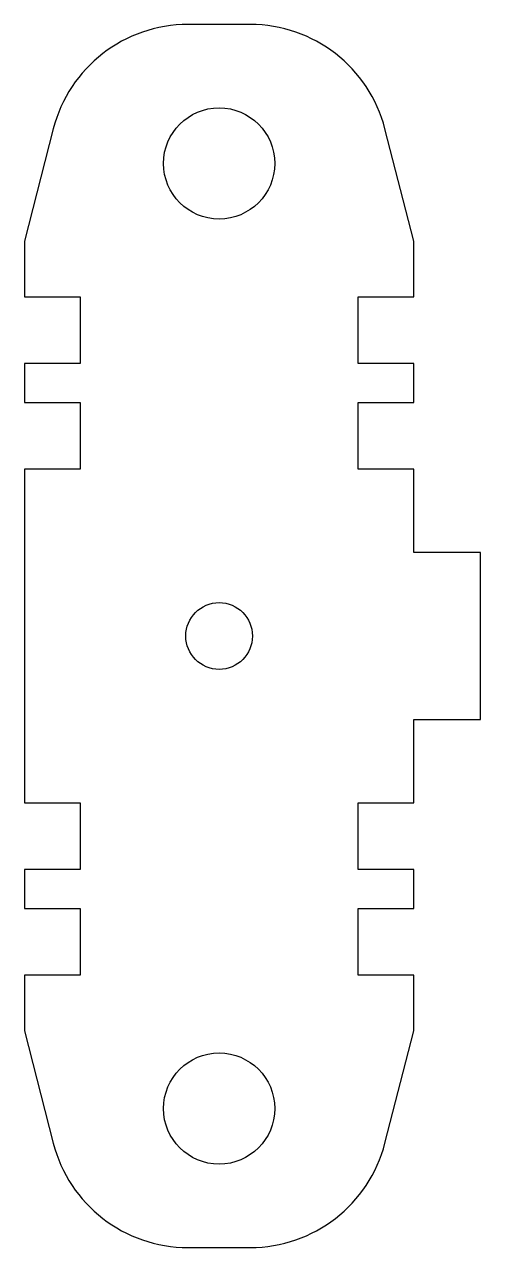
# Model space of a CAD drawing. Header units: millimetres. Extents: x -70 to 12, y -95 to 125.
import ezdxf

# ---------------------------------------------------------------- set-up
doc = ezdxf.new("R2010")
doc.units = ezdxf.units.MM

msp = doc.modelspace()

# ---------------------------------------------------------------- linework, layer by layer
msp.add_lwpolyline([(-70, 45), (-70, -15), (-60, -15), (-60, -27), (-70, -27), (-70, -34), (-60, -34), (-60, -46), (-70, -46), (-70, -56), (-64.82, -76.21, 0.342467), (-40.6, -95), (-29.4, -95, 0.342467), (-5.18, -76.21), (0, -56), (0, -46), (-10, -46), (-10, -34), (0, -34), (0, -27), (-10, -27), (-10, -15), (0, -15), (0, 0), (12, 0), (12, 30), (0, 30), (0, 45), (-10, 45), (-10, 57), (0, 57), (0, 64), (-10, 64), (-10, 76), (0, 76), (0, 86), (-5.18, 106.21, 0.342467), (-29.4, 125), (-40.6, 125, 0.342467), (-64.82, 106.21), (-70, 86), (-70, 76), (-60, 76), (-60, 64), (-70, 64), (-70, 57), (-60, 57), (-60, 45)], format="xyb", close=True)
for centre, radius in [((-35, 100), 10), ((-35, 15), 6), ((-35, -70), 10)]:
    msp.add_circle(centre, radius)

doc.saveas('drawing.dxf')
